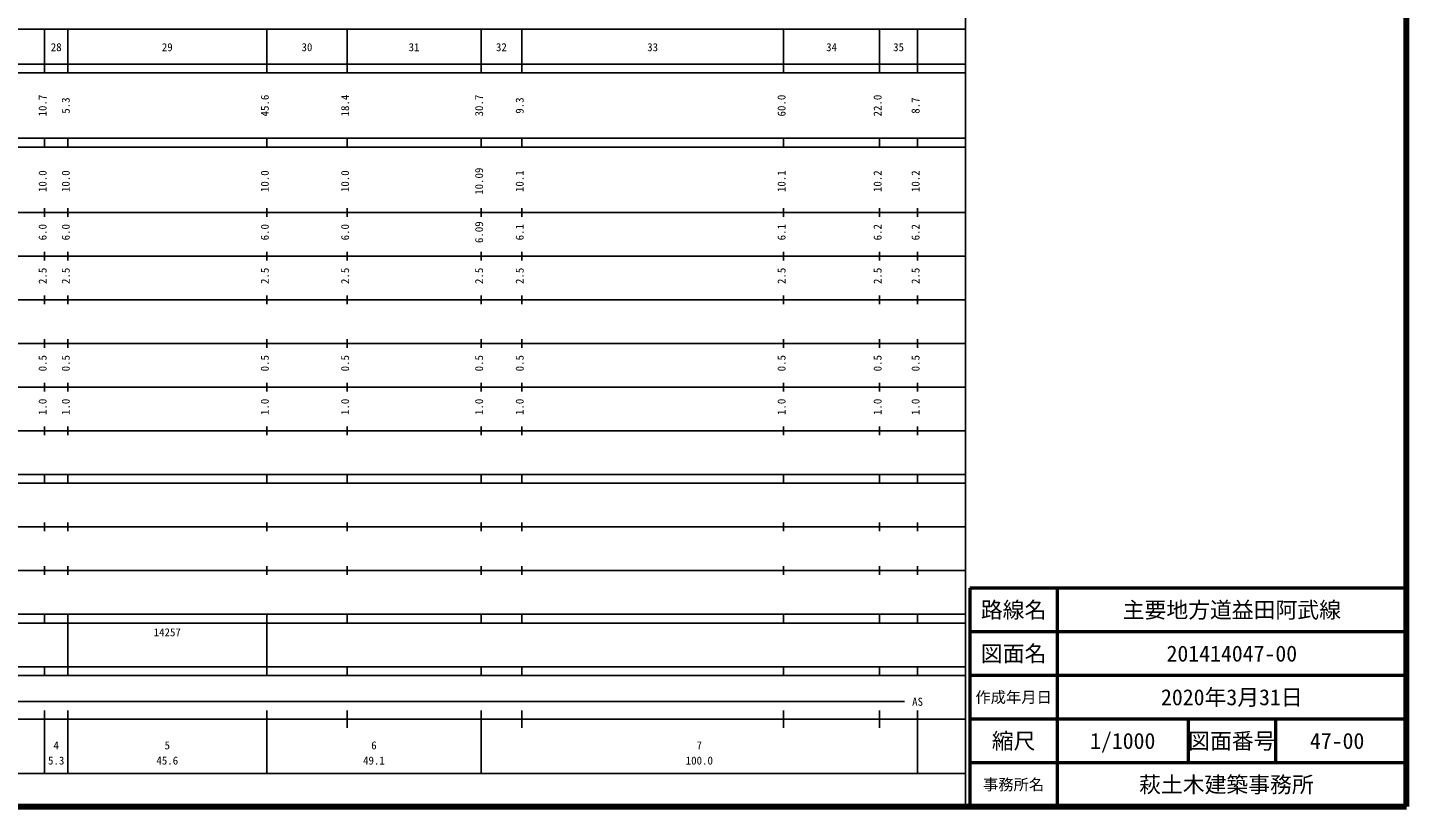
# Model space of a CAD drawing. Units: millimetres, scale not verified. Extents: x 40000 to 680000, y 20000 to 380000.
# Drawn here: x 364095 to 680000, y 20000 to 198357 of the extents above; entities that cross this region are included whole.
import ezdxf
from ezdxf.enums import TextEntityAlignment as Align

# ---------------------------------------------------------------- set-up
doc = ezdxf.new("R2010")
doc.units = ezdxf.units.MM
doc.header["$LTSCALE"] = 1000
for name, color, linetype, lineweight in [('M-TTL', 2, 'Continuous', 140), ('M-TTL-BAND', 7, 'Continuous', 25), ('M-TTL-FRAM', 7, 'Continuous', 13), ('M-TTL-LINE', 7, 'Continuous', 50)]:
    doc.layers.add(name, color=color, linetype=linetype, lineweight=lineweight)
doc.layers.add('M-TTL-TXT', color=7, linetype='Continuous')
doc.styles.add('ＭＳ ゴシック', font='')
doc.styles.get('ＭＳ ゴシック').set_extended_font_data('MS Gothic')

msp = doc.modelspace()

# ---------------------------------------------------------------- linework, layer by layer
at = {"layer": 'M-TTL'}
for p, q in [((680000, 20000), (680000, 380000)), ((40000, 20000), (680000, 20000))]:
    msp.add_line(p, q, dxfattribs=at)
at = {"layer": 'M-TTL-BAND'}
for p, q in [((579000, 20000), (579000, 370000)), ((68000, 198000), (579000, 198000)), ((368000, 188000), (368000, 198000)), ((373300, 188000), (373300, 198000)), ((418900, 188000), (418900, 198000)), ((437300, 188000), (437300, 198000)), ((468000, 188000), (468000, 198000)), ((477300, 188000), (477300, 198000)), ((537300, 188000), (537300, 198000)), ((559300, 188000), (559300, 198000)), ((568000, 188000), (568000, 198000)), ((40000, 190000), (579000, 190000)), ((40000, 188000), (579000, 188000)), ((40000, 173000), (579000, 173000)), ((40000, 171000), (579000, 171000)), ((368000, 171000), (368000, 173000)), ((373300, 171000), (373300, 173000)), ((418900, 171000), (418900, 173000)), ((437300, 171000), (437300, 173000)), ((468000, 171000), (468000, 173000)), ((477300, 171000), (477300, 173000)), ((537300, 171000), (537300, 173000)), ((559300, 171000), (559300, 173000)), ((568000, 171000), (568000, 173000)), ((40000, 156000), (579000, 156000)), ((368000, 155000), (368000, 157000)), ((373300, 155000), (373300, 157000)), ((418900, 155000), (418900, 157000)), ((437300, 155000), (437300, 157000)), ((468000, 155000), (468000, 157000)), ((477300, 155000), (477300, 157000)), ((537300, 155000), (537300, 157000)), ((559300, 155000), (559300, 157000)), ((568000, 155000), (568000, 157000)), ((46000, 146000), (579000, 146000)), ((368000, 145000), (368000, 147000)), ((373300, 145000), (373300, 147000)), ((418900, 145000), (418900, 147000)), ((437300, 145000), (437300, 147000)), ((468000, 145000), (468000, 147000)), ((477300, 145000), (477300, 147000)), ((537300, 145000), (537300, 147000)), ((559300, 145000), (559300, 147000)), ((568000, 145000), (568000, 147000)), ((52000, 136000), (579000, 136000)), ((368000, 135000), (368000, 137000)), ((373300, 135000), (373300, 137000)), ((418900, 135000), (418900, 137000)), ((437300, 135000), (437300, 137000)), ((468000, 135000), (468000, 137000)), ((477300, 135000), (477300, 137000)), ((537300, 135000), (537300, 137000)), ((559300, 135000), (559300, 137000)), ((568000, 135000), (568000, 137000)), ((368000, 125000), (368000, 127000)), ((373300, 125000), (373300, 127000)), ((418900, 125000), (418900, 127000)), ((437300, 125000), (437300, 127000)), ((468000, 125000), (468000, 127000)), ((477300, 125000), (477300, 127000)), ((537300, 125000), (537300, 127000)), ((559300, 125000), (559300, 127000)), ((568000, 125000), (568000, 127000)), ((46000, 126000), (579000, 126000)), ((368000, 115000), (368000, 117000)), ((373300, 115000), (373300, 117000)), ((418900, 115000), (418900, 117000)), ((437300, 115000), (437300, 117000)), ((468000, 115000), (468000, 117000)), ((477300, 115000), (477300, 117000)), ((537300, 115000), (537300, 117000)), ((559300, 115000), (559300, 117000)), ((568000, 115000), (568000, 117000)), ((52000, 116000), (579000, 116000)), ((46000, 106000), (579000, 106000)), ((368000, 105000), (368000, 107000)), ((373300, 105000), (373300, 107000)), ((418900, 105000), (418900, 107000)), ((437300, 105000), (437300, 107000)), ((468000, 105000), (468000, 107000)), ((477300, 105000), (477300, 107000)), ((537300, 105000), (537300, 107000)), ((559300, 105000), (559300, 107000)), ((568000, 105000), (568000, 107000)), ((40000, 96000), (579000, 96000)), ((368000, 94000), (368000, 96000)), ((373300, 94000), (373300, 96000)), ((418900, 94000), (418900, 96000)), ((437300, 94000), (437300, 96000)), ((468000, 94000), (468000, 96000)), ((477300, 94000), (477300, 96000)), ((537300, 94000), (537300, 96000)), ((559300, 94000), (559300, 96000)), ((568000, 94000), (568000, 96000)), ((40000, 94000), (579000, 94000)), ((49000, 84000), (579000, 84000)), ((368000, 83000), (368000, 85000)), ((373300, 83000), (373300, 85000)), ((418900, 83000), (418900, 85000)), ((437300, 83000), (437300, 85000)), ((468000, 83000), (468000, 85000)), ((477300, 83000), (477300, 85000)), ((537300, 83000), (537300, 85000)), ((559300, 83000), (559300, 85000)), ((568000, 83000), (568000, 85000)), ((40000, 74000), (579000, 74000)), ((368000, 73000), (368000, 75000)), ((373300, 73000), (373300, 75000)), ((418900, 73000), (418900, 75000)), ((437300, 73000), (437300, 75000)), ((468000, 73000), (468000, 75000)), ((477300, 73000), (477300, 75000)), ((537300, 73000), (537300, 75000)), ((559300, 73000), (559300, 75000)), ((568000, 73000), (568000, 75000)), ((40000, 64000), (579000, 64000)), ((368000, 62000), (368000, 64000)), ((373300, 62000), (373300, 64000)), ((418900, 62000), (418900, 64000)), ((437300, 62000), (437300, 64000)), ((468000, 62000), (468000, 64000)), ((477300, 62000), (477300, 64000)), ((537300, 62000), (537300, 64000)), ((559300, 62000), (559300, 64000)), ((568000, 62000), (568000, 64000)), ((40000, 62000), (579000, 62000)), ((373300, 52000), (373300, 62000)), ((418900, 52000), (418900, 62000)), ((40000, 52000), (579000, 52000)), ((368000, 50000), (368000, 52000)), ((373300, 50000), (373300, 52000)), ((418900, 50000), (418900, 52000)), ((437300, 50000), (437300, 52000)), ((468000, 50000), (468000, 52000)), ((477300, 50000), (477300, 52000)), ((537300, 50000), (537300, 52000)), ((559300, 50000), (559300, 52000)), ((568000, 50000), (568000, 52000)), ((40000, 50000), (579000, 50000)), ((71000, 44000), (565000, 44000)), ((368000, 27500), (368000, 42000)), ((373300, 27500), (373300, 42000)), ((418900, 27500), (418900, 42000)), ((437300, 38000), (437300, 42000)), ((468000, 27500), (468000, 42000)), ((477300, 38000), (477300, 42000)), ((537300, 38000), (537300, 42000)), ((559300, 38000), (559300, 42000)), ((568000, 27500), (568000, 42000)), ((40000, 40000), (579000, 40000)), ((68000, 27500), (579000, 27500))]:
    msp.add_line(p, q, dxfattribs=at)
at = {"layer": 'M-TTL-FRAM', "color": 2, "lineweight": 50}
for p, q in [((680000, 70000), (580000, 70000)), ((580000, 70000), (580000, 20000))]:
    msp.add_line(p, q, dxfattribs=at)
at = {"layer": 'M-TTL-LINE'}
for p, q in [((600000, 70000), (600000, 20000)), ((680000, 60000), (580000, 60000)), ((680000, 50000), (580000, 50000)), ((680000, 40000), (580000, 40000)), ((630000, 40000), (630000, 30000)), ((650000, 40000), (650000, 30000)), ((680000, 30000), (580000, 30000))]:
    msp.add_line(p, q, dxfattribs=at)

# ---------------------------------------------------------------- texts
at = {"layer": 'M-TTL-BAND', "style": 'ＭＳ ゴシック'}
for s, p in [('28', (370650, 192405)), ('29', (396100, 192405)), ('30', (428100, 192405)), ('31', (452650, 192405)), ('32', (472650, 192405)), ('33', (507300, 192405)), ('34', (548300, 192405)), ('35', (563650, 192405)), ('AS', (568000, 42500)), ('4', (370650, 32523)), ('5', (396100, 32523)), ('6', (443450, 32523)), ('7', (518000, 32523)), ('5.3', (370650, 29033)), ('45.6', (396100, 29033)), ('49.1', (443450, 29033)), ('100.0', (518000, 29033))]:
    msp.add_text(s, height=1833, dxfattribs=at).set_placement(p, align=Align.BOTTOM_CENTER)
for s, p in [('10.7', (369000, 180500)), ('5.3', (374300, 180500)), ('45.6', (419900, 180500)), ('18.4', (438300, 180500)), ('30.7', (469000, 180500)), ('9.3', (478300, 180500)), ('60.0', (538300, 180500)), ('22.0', (560300, 180500)), ('8.7', (569000, 180500)), ('10.0', (369000, 163174)), ('10.0', (374300, 163174)), ('10.0', (419900, 163174)), ('10.0', (438300, 163174)), ('10.09', (469000, 163174)), ('10.1', (478300, 163174)), ('10.1', (538300, 163174)), ('10.2', (560300, 163174)), ('10.2', (569000, 163174)), ('6.0', (369000, 151500)), ('6.0', (374300, 151500)), ('6.0', (419900, 151500)), ('6.0', (438300, 151500)), ('6.09', (469000, 151500)), ('6.1', (478300, 151500)), ('6.1', (538300, 151500)), ('6.2', (560300, 151500)), ('6.2', (569000, 151500)), ('2.5', (369000, 141500)), ('2.5', (374300, 141500)), ('2.5', (419900, 141500)), ('2.5', (438300, 141500)), ('2.5', (469000, 141500)), ('2.5', (478300, 141500)), ('2.5', (538300, 141500)), ('2.5', (560300, 141500)), ('2.5', (569000, 141500)), ('0.5', (369000, 121500)), ('0.5', (374300, 121500)), ('0.5', (419900, 121500)), ('0.5', (438300, 121500)), ('0.5', (469000, 121500)), ('0.5', (478300, 121500)), ('0.5', (538300, 121500)), ('0.5', (560300, 121500)), ('0.5', (569000, 121500)), ('1.0', (369000, 111500)), ('1.0', (374300, 111500)), ('1.0', (419900, 111500)), ('1.0', (438300, 111500)), ('1.0', (469000, 111500)), ('1.0', (478300, 111500)), ('1.0', (538300, 111500)), ('1.0', (560300, 111500)), ('1.0', (569000, 111500))]:
    msp.add_text(s, height=1833, rotation=90, dxfattribs=at).set_placement(p, align=Align.BOTTOM_CENTER)
msp.add_text('14257', height=1833, dxfattribs=at).set_placement((392975, 58405), align=Align.BOTTOM_LEFT)
at = {"layer": 'M-TTL-TXT', "style": 'ＭＳ ゴシック'}
for s, height, p in [('路線名', 3666, (590000, 65000)), ('路線名', 3666, (590000, 65000)), ('主要地方道益田阿武線', 3666, (640000, 65000)), ('図面名', 3666, (590000, 55000)), ('図面名', 3666, (590000, 55000)), ('201414047-00', 3666, (640000, 55000)), ('2020年3月31日', 3666, (640000, 45000)), ('作成年月日', 2566, (590000, 45000)), ('作成年月日', 2566, (590000, 45000)), ('縮尺', 3666, (590000, 35000)), ('縮尺', 3666, (590000, 35000)), ('1/1000', 3666, (615000, 35000)), ('図面番号', 3666, (640000, 35000)), ('図面番号', 3666, (640000, 35000)), ('47-00', 3666, (664125, 35000)), ('事務所名', 2566, (590000, 25000)), ('事務所名', 2566, (590000, 25000)), ('萩土木建築事務所 ', 3666, (640000, 25000))]:
    msp.add_text(s, height=height, dxfattribs=at).set_placement(p, align=Align.MIDDLE_CENTER)

doc.saveas('drawing.dxf')
